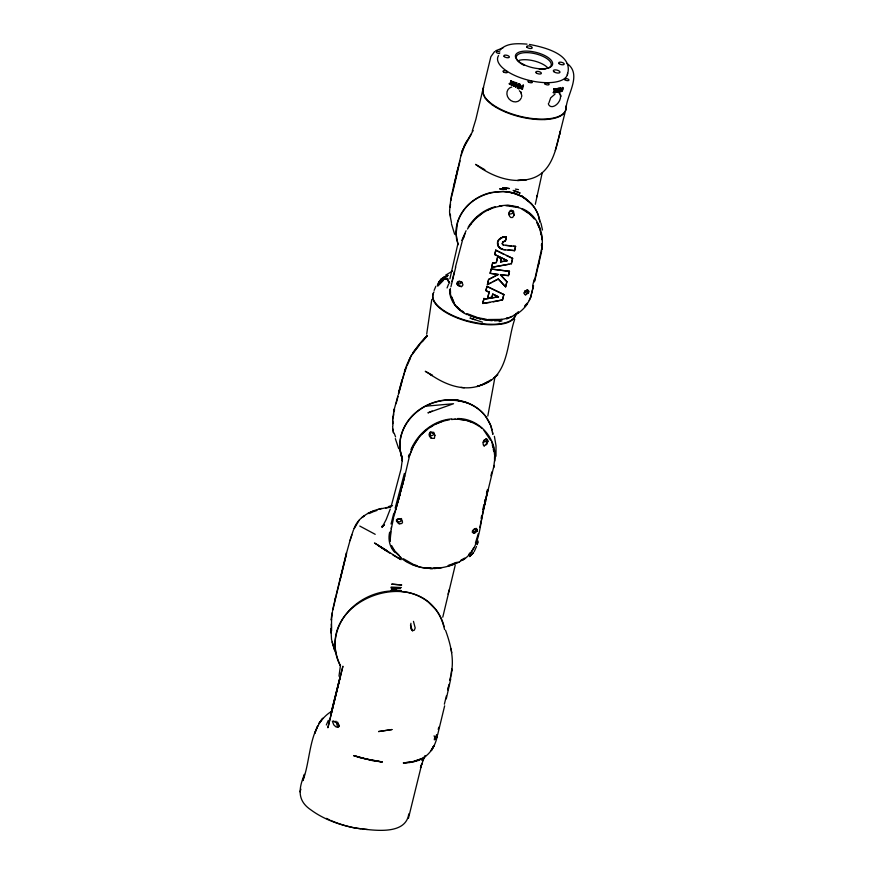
<?xml version="1.0" encoding="UTF-8"?>
<svg xmlns="http://www.w3.org/2000/svg" width="874" height="874" viewBox="0 0 874 874"><rect width="100%" height="100%" fill="white"/><g stroke="black" fill="none" stroke-linecap="round" stroke-linejoin="round"><path stroke-width="1.31" d="M449.586 212.743L449.586 210.754M502.419 244.065L503.457 245.081L502.233 243.649L502.987 241.814L505.27 241.126C510.099 233.096 496.727 237.859 497.524 242.863C496.978 247.167 501.501 250.128 505.434 249.735M518.566 84.68L519.418 84.614L519.691 85.499A4.337 3.878 38.6 0 1 519.637 85.87L519.538 86.34A5.484 4.916 37.5 0 1 519.429 86.734L517.998 87.378A1.158 1.049 41.9 0 0 518.369 87.629L518.85 87.75A1.093 0.983 40.9 0 0 519.189 87.728L519.342 87.673A1.278 1.147 40.1 0 0 519.724 87.389L519.779 87.324A3.572 3.201 37.5 0 0 519.975 86.854L520.238 85.412A2.032 1.814 37.2 0 0 520.205 85.084A1.333 1.191 38.3 0 0 519.997 84.603A1.093 0.972 38.9 0 0 519.626 84.232L518.49 84.013L517.561 85.728A3.867 3.441 42.7 0 0 517.463 86.537L517.517 86.908A1.18 1.06 42.3 0 0 518.227 87.782L518.719 87.913A1.114 1.016 41.3 0 0 519.211 87.837A1.267 1.136 39.3 0 0 519.604 87.553A1.977 1.77 37.9 0 0 519.779 87.291L519.975 86.996A4.13 3.704 38.1 0 0 520.139 86.537L520.183 86.067A3.955 3.54 37.7 0 0 520.227 85.576M494.52 459.735L494.553 456.621M473.577 533.315L475.718 531.72L476.439 529.294L474.964 528.726L473.14 529.983L472.321 532.43L474.418 533.326L476.527 531.589L476.439 529.294M450.023 292.178L450.372 288.398M494.837 460.948C497.667 439.24 479.564 418.318 457.615 418.537M449.607 210.503L450.962 197.71L461.876 151.748L465.372 143.751L473.162 130.587M542.098 243.824L541.771 247.615M548.927 102.913L550.675 97.866L554.979 94.141M331.53 619.196L331.563 630.952M392.863 425.955L392.852 417.761L394.25 409.043M495.984 456.25L496.028 445.795L494.378 436.29M559.819 89.88L558.464 91.191M449.597 289.775C449.389 300.809 457.452 310.379 467.219 314.727M541.432 245.747L541.574 243.791M331.41 620.453L332.502 611.538M340.467 665.398L338.981 676.17M392.743 419.039L392.929 416.559M451.421 674.444L451.836 668.992L449.99 680.365L450.962 675.602M520.347 85.586L520.303 84.854A1.256 1.125 38.2 0 0 520.128 84.439L519.746 84.079M566.024 107.742L565.86 109.643A42.651 17.556 13.7 0 1 562.08 114.986A42.793 17.611 13.7 0 1 556.159 117.782A42.793 17.611 13.7 0 1 544.939 119.552M494.564 460.445L493.755 466.629L483.333 509.717M488.621 279.494L498.147 274.48L488.621 279.494L487.408 284.607L498.278 279.003L505.642 286.891L506.876 281.647L500.398 274.742L508.417 275.561L509.444 271.311L491.166 269.028L490.139 273.322L498.235 274.523L490.117 273.267L491.166 269.028L509.476 271.355L508.384 275.627L500.54 274.862M450.176 207.422L450.514 204.013M451.639 671.265C453.945 657.248 450.285 643.373 445.543 630.285M331.934 615.296L332.218 612.696M518.533 84.8L518.184 87.214M518.446 85.029A5.386 4.796 41.9 0 0 518.337 85.357A10.499 9.341 41.9 0 0 518.249 85.707A5.277 4.698 41.1 0 0 518.162 86.155L518.457 87.192L519.309 86.985M331.159 619.557L331.716 615.198M389.629 532.288C387.99 539.225 389.586 546.851 394.535 552.084M508.777 214.818L509.105 212.207L510.897 210.186L513.027 210.787L513.77 211.869M541.476 250.63C544.83 234.505 538.329 215.091 522.149 208.613M541.749 249.833L542.055 247.397M390.558 531.316L390.023 541.421L391.465 526.825M486.097 438.803L487.397 439.491L487.517 441.315M393.508 415.969L393.803 413.905M487.801 416.057L494.903 377.404M457.659 244.818L449.913 278.784M426.687 334.163L431.778 299.476M396.523 521.232L396.741 519.812L396.523 521.232L398.861 523.766L401.822 523.515L402.543 522.291L402.149 520.664L400.095 518.861L397.779 518.774L396.326 519.975M535.303 204.308L542.251 172.659M450.973 200.452L451.432 197.874M517.67 85.783L517.714 85.576A9.865 8.729 44.7 0 1 517.801 85.215L518.348 84.177L519.473 84.155M442.779 617.164L455.201 565.292M558.049 91.093L558.989 90.186A1.18 0.721 -55 0 0 558.726 90.426L558.486 90.852M391.279 528.836L393.661 517.659M481.126 518.446L481.629 515.846M330.601 711.96C308.161 726.687 311.461 758.184 302.907 780.624L304.469 774.353C298.362 789.047 297.247 800.748 310.969 809.936C323.741 819.331 339.025 824.674 354.418 827.94C370.084 829.71 405.623 836.746 408.77 813.913M537.018 195.973L537.139 195.372L536.822 196.901M493.832 467.623L494.28 465.416M450.733 678.934L446.275 698.872M332.524 610.369L335.496 597.685M486.96 286.366L485.944 290.627L489.047 292.255L489.287 291.457L487.681 297.968L491.942 297.269L492.728 294.057L498.497 296.821L483.868 299.225L498.497 296.821L492.728 294.057L491.996 297.28L487.703 298.023L489.047 292.255L485.922 290.583L486.96 286.366L503.861 294.56L502.539 299.924L482.809 303.464L483.988 298.405L482.809 303.464L489.768 302.47M541.629 251.308L534.691 281.209M541.585 249.166L534.2 281.92M479.804 527.525L487.976 489.68M434.913 435.307L432.827 432.291L430.183 432.062L429.134 434.05L429.32 435.875L430.926 438.224L434.378 438.398L434.913 435.307L433.22 433.034L430.762 432.39L429.735 435.372L431.538 438.235M410.889 623.271L410.813 628.701L412.43 630.755L414.298 630.198L415.194 627.958L413.468 621.37M461.494 286.803L458.074 285.547L456.916 284.159L457.441 282.062L459.276 281.199L461.876 282.193L462.991 284.848L462.062 286.224C459.822 287.043 456.927 284.804 457.67 282.411L459.964 281.537L461.975 282.499M485.693 501.097C479.094 520.401 482.24 547.823 462.75 560.158M455.627 178.22L457.976 167.721L457.615 169.316M482.885 509.334L483.978 504.44M484.524 501.993L485.07 499.546M394.098 411.84L394.6 409.655M519.615 86.013L519.746 85.827A4.851 4.348 37.6 0 0 519.822 85.346L519.702 85.324M538.209 266.166L539.313 261.326M455.256 181.617L460.03 160.849M408.464 456.862L408.945 454.786M503.806 294.483L502.495 299.891L493.307 301.847M507.27 260.66L500.594 261.894L501.359 258.628L497.688 256.781L496.301 262.593L492.641 263.074L491.625 267.357L511.345 263.795L512.634 258.343L495.776 250.172L494.771 254.52L507.27 260.66L494.76 254.487M456.13 175.903L453.431 187.375M404.487 477.444L409.709 455.103L413.577 446.002M332.797 610.281L336.031 596.538M404.389 473.413L395.179 508.111M484.644 503.107L487.867 489.506M494.771 254.52L495.776 250.172M444.648 705.842L437.666 734.63L434.728 737.153L434.302 739.808L435.645 739.262L437.022 736.913L436.443 734.816M335.081 599.433L346.475 552.63M451.672 196.584L454.961 182.863M482.557 90.918L475.827 119.487L472.233 131.166M508.111 250.051L514.557 250.663L515.562 246.392L503.348 244.993L502.233 243.649L502.954 241.727L505.27 241.126L506.275 236.865L503.031 237.073L498.737 239.847M408.431 818.315L421.902 763.515L420.481 767.612L424.797 756.054L422.557 760.577M447.794 689.957L448.362 687.598M482.819 89.869L490.871 56.701L494.586 51.544M482.809 303.464L483.497 300.612M508.417 275.561L509.444 271.311M446.385 695.857L444.374 704.182M340.008 580.347L346.552 553.504L336.326 595.281M461.243 155.638L461.876 153.016M331.301 713.413L342.914 666.207L327.892 727.769L339.265 680.857M402.335 485.551L404.695 475.838M451.978 281.526L454.316 271.923M450.94 286.716L455.725 267.062M511.476 84.505C510.864 84.854 509.728 83.74 509.149 83.685M509.968 84.057L510.984 80.67L510.656 84.144M510.449 82.844L510.984 80.67M510.438 84.265L511.454 80.889M512.175 85.466L512.787 81.468L513.661 84.964L514.983 82.353L513.901 86.165L512.841 82.811L514.087 86.023M511.683 85.259L512.787 81.468M514.491 82.167L513.661 84.964L512.579 81.599M513.901 86.165L514.983 82.353M515.299 86.701C518.981 74.246 513.573 95.342 516.359 82.888M515.802 86.887L516.862 83.074M521.112 88.176L520.991 87.138L522.04 88.503L522.477 86.919L520.97 87.094L521.527 86.865M522.488 86.679L523.46 85.226L522.477 89.061L520.915 88.569A1.235 1.136 32.9 0 1 520.609 88.34L520.314 87.804A1.256 1.125 34.7 0 1 520.292 87.455L520.401 86.996A1.169 1.049 34.3 0 1 520.959 86.45L521.079 86.428A1.158 1.038 31.6 0 1 521.439 86.406L522.576 86.515L521.8 86.286M491.625 267.357L492.641 263.074M488.632 279.418L487.408 284.607L491.505 282.499M497.688 256.781L496.301 262.593L492.652 263.118M555.875 88.711L555.241 92.589L555.591 89.377L553.799 89.301L554.903 88.809M514.557 250.663L515.562 246.392M553.351 92.764C552.729 91.65 553.93 93.496 555.241 92.589M554.04 89.519L553.908 88.897M553.843 91.213C556.432 90.732 554.695 90.262 553.941 90.809M554.924 90.885L554.903 92.229L553.45 92.36M555.023 90.481L555.591 89.377M555.569 92.316C558.726 91.694 556.05 90.503 556.782 90.262C560.321 89.192 553.482 88.569 558.53 88.602L557.634 92.262L555.569 92.316L557.634 92.262M555.831 92.524L555.667 91.901M558.005 89.072L556.629 88.864M557.59 90.787L556.159 90.35M557.033 91.715L557.306 90.579M557.404 90.175L557.721 88.864M557.35 92.065L558.53 88.602M559.327 91.3C559.393 88.066 559.109 93.179 558.584 91.355M559.742 89.629C560.649 84.876 561.534 92.229 559.01 92.021A1.661 1.038 -58.7 0 1 558.639 91.999L558.322 91.562A1.584 0.983 -55.3 0 1 558.41 91.038L558.41 90.983M558.683 91.825L559.622 91.628L560.507 87.957M562.386 87.498C565.937 90.022 557.208 92.83 561.742 91.005C562.943 88.438 559.043 90.361 562.026 89.803M560.398 91.333L561.698 89.607M560.802 89.454L562.9 87.64M561.665 91.115L562.561 87.444M560.704 89.858L562.124 89.388L562.528 87.739M448.1 594.167L449.138 589.928M532.594 285.995L534.167 279.549M448.078 688.242L449.039 684.309M567.302 74.869C574.142 54.254 544.032 47.196 529.436 44.432M555.274 150.547L560.442 130.947C556.039 148.809 552.117 172.156 531.763 178.449C512.077 184.425 491.341 176.198 475.565 164.378L484.884 169.742M566.068 108.682C566.505 94.72 582.543 74.705 567.117 63.474M514.688 319.338C506.658 342.291 509.334 377.513 480.263 385.467C463.198 391.847 444.68 384.374 430.565 374.542L432.204 375.612L425.267 371.297L432.182 375.077M477.16 544.666L478.133 541.05M438.235 729.408L438.77 727.19M500.594 261.894L501.359 258.628L497.71 256.836M564.91 113.096L559.524 134.683M490.904 475.806L491.854 471.938M403.996 478.417L398.14 500.911M404.181 478.744L393.945 516.447M486.479 493.395L487.43 489.626M437.535 285.317L438.879 281.832M409.447 455.857L412.626 447.302L418.264 438.311M346.465 553.297L350.736 537.969M455.409 267.204L462.488 240.284M391.028 524.018L393.813 513.202M403.132 482.022L394.84 512.055M398.358 394.032L405.165 369.462M396.108 403.712L398.009 396.446M506.876 281.647L505.642 286.891L498.278 279.003L493.1 281.679M398.992 391.017L402.051 379.644M398.642 394.021L402.357 380.201M515.944 314.4C512.743 324.385 499.677 324.549 490.959 324.811C476.833 324.494 462.761 321.031 450.099 314.771A41.373 17.032 13.7 0 1 441.774 309.713C436.891 306.064 430.5 299.957 433.384 293.26M393.923 410.507L398.02 395.321M530.54 297.105C521.833 321.818 489.276 324.888 468.289 314.629M462.412 152.021L462.663 151.136M437.208 736.4C435.525 744.604 431.439 752.317 424.436 757.146L425.714 755.649M400.139 494.105L395.769 509.225M478.307 533.533L475.423 543.06M477.324 544.087L477.794 542.448M402.685 378.945L404.291 373.438M487.397 439.491L487.889 441.348L486.774 444.374L484.928 445.412L483.53 445.03M474.418 533.326L474.615 532.681M391.355 505.696L401.079 468.934L402.346 459.549L402.346 461.013L402.127 455.813M437.787 284.116C435.416 289.95 443.719 276.654 446.734 278.675L447.641 280.128M448.668 283.886L447.062 287.961M350.059 540.58L351.916 534.855M351.108 536.844L353.435 530.07M404.651 372.39L406.672 366.741M300.001 791.8L300.918 789.124M390.252 509.061L386.177 519.56L382.069 527.393L383.872 524.761M434.116 290.397L435.853 286.279M514.393 214.796L512.612 217.495C509.039 218.839 508.078 212.874 510.34 211.005L512.546 211.213L513.825 215.048M461.8 240.437L466.082 230.725M401.701 519.833L400.642 521.494L398.686 521.953L397.167 521.024L396.796 519.659M462.969 239.465L464.487 235.335M462.193 150.885L462.892 148.962M328.329 720.362L326.319 724.961M529.327 300.59L530.037 298.646M404.487 371.461C408.639 357.695 416.865 345.886 426.949 335.824M463.318 237.936L465.044 233.729M462.204 151.705L464.673 146.155M476.494 546.534L474.178 551.669M442.473 278.73L442.266 279.33L448.133 275.321L442.015 279.101L443.435 277.506L442.506 278.959M407.153 365.507L410.496 357.979M353.926 528.978C357.958 516.96 370.237 511.028 381.774 508.395M519.429 86.832L519.484 86.734A4.567 4.097 36.3 0 0 519.615 86.373M354.123 528.792L359.116 520.303M409.207 359.76L411.468 355.03M463.559 147.477L464.072 146.384M410.944 449.651C417.925 433.22 433.799 420.197 451.891 418.886M511.181 210.656L512.022 210.645M473.774 547.616L470.955 552.663M523.46 85.226L522.925 85.073M522.477 89.061L521.308 88.525A1.584 1.453 33.2 0 1 520.959 88.361L520.565 87.979M461.876 282.236L459.549 284.05L457.659 283.384M464.203 146.089L466.803 141.162M505.248 241.169L502.987 241.814M528.377 293.238L528.978 291.282L527.219 290.081L524.87 291.25L525.372 290.714L523.919 293.402L525.7 294.964L528.475 292.353M431.428 750.602L434.214 745.456M465.252 144.931L471.512 133.919M522.477 86.919L521.767 86.908M522.04 88.503L521.614 88.176A1.529 1.409 32.6 0 1 521.297 88.055M414.243 444.855C421.202 431.669 434.564 422.066 449.334 419.837M483.497 441.359C483.278 439.436 487.812 439.371 485.955 439.338M439.316 282.269L437.929 286.006L443.063 280.696M412.408 354.243L419.05 345.481M438.486 282.575L440.704 279.472L444.495 276.861M520.587 86.69L521.079 86.286A1.147 1.027 31.9 0 1 521.549 86.242M412.834 352.714L426.938 335.714M467.47 229.032L471.02 223.875M468.213 227.098C474.232 217.364 483.956 209.629 495.121 206.788M486.053 444.495L487.124 441.457L486.479 439.513M499.873 50.288C506.352 42.586 517.954 43.536 527.011 44.115M470.693 224.487C478.012 214.458 489.538 207.225 501.982 206.035M383.937 524.64L382.299 526.356L384.079 524.913M421.858 760.456L425.605 755.835M425.9 336.905L427.102 335.474M422.35 341.679L427.189 336.009M468.988 554.16L470.267 552.685M468.683 555.11L470.868 552.587M524.553 306.097L527.12 303.234M524.771 306.818L526.924 304.513M440.234 280.969L441.534 279.604M439.404 283.176L444.309 279.134M422.393 433.777L426.785 429.844M472.834 553.395L473.489 552.75L469.48 556.618M470.059 556.072L473.489 552.75M518.599 84.647L519.801 84.898M476.68 217.55L481.771 213.595M493.537 378.311L497.809 374.738M440.889 279.254L444.921 276.435M361.727 517.648L364.338 515.562M516.993 312.892L518.468 311.723M362.808 517.004L364.589 515.594M383.817 525.099L381.763 526.705L384.494 524.575M445.587 275.19L452.568 271.06M518.402 312.663L513.617 315.438M465.208 558.311L459.265 561.884M430.401 427.178L432.87 425.529M334.425 721.76L332.349 721.181L333.748 724.808L335.834 726.807L337.746 727.376L339.243 726.392L338.227 723.683L333.573 721.05M474.058 529.218L476.701 528.803L477.335 531.326L476.789 529.371M487.998 381.709L483.541 384.101L491.319 379.655M486.96 440.299L487.889 441.348M443.249 278.839L442.015 279.101M495.667 50.779L503.009 47.862M460.751 560.332L464.465 558.169M512.175 316.366L506.702 318.966M367.834 513.442L374.52 510.547M436.388 423.803L442.528 421.279M430.106 432.444L432.969 432.685M368.97 513.595L372.116 512.23M488.031 209.957L490.849 208.722M459.56 561.862C440.605 571.356 416.133 571.356 399.626 556.804M453.005 564.123L457.747 562.179M510.372 210.863L511.257 210.503M432.182 411.053L427.932 412.856L453.53 403.722L425.529 406.202M419.728 759.353L409.731 762.576L403.417 762.936L414.068 761.593L418.766 760.369L423.114 757.998L414.068 761.593L403.417 762.936M453.202 563.643L456.414 562.375M448.154 565.478L452.131 564.058M454.808 563.806L448.821 565.849M506.352 318.278L508.242 317.623M373.165 511.771L376.945 510.46M525.088 294.778L527.197 293.489L528.53 291.326L527.514 290.234L526.224 290.354M456.873 283.318L457.506 283.143M499.174 321.708L501.971 320.834M562.004 91.311L560.3 91.748M445.39 278.62L447.335 278.303L448.187 279.145M495.46 297.357L498.3 296.69M378.518 509.378L390.459 506.734M560.824 88.165L560.125 88.045M486.206 439.076C483.06 439.644 481.978 444.167 484.262 446.352M437.699 285.634L438.202 285.132M509.127 264.232L491.603 267.302M385.587 508.155L390.853 507.051M445.205 279.156L447.16 279.134M507.259 260.605L500.573 261.85M499.273 205.871L507.849 205.095L518.391 206.952M389.039 506.341L392.524 505.685M559.589 89.924L559.054 88.252L558.77 89.093M559.349 88.46L558.628 88.329M438.573 568.122L442.036 567.543M502.047 319.403L487.856 319.534M557.317 88.536L558.235 88.394M557.688 90.383L556.421 90.557M557.306 91.923L555.93 92.109M433.428 568.078L437.164 567.608M492.739 433.81L490.664 425.332L485.594 416.232A47.087 41.417 -19.8 0 0 475.937 407.175C452.284 391.432 416.887 401.898 404.301 427.004A47.032 41.351 -19.9 0 0 400.259 439.349L399.855 448.515L401.253 455.824L399.768 447.444M556.137 88.919L554.138 89.104M451.519 419.531L455.725 419.159M553.799 89.301L554.575 89.246M434.28 568.548L436.039 568.428M494.542 320.824L499.775 320.561M396.599 589.895L391.181 590.092L400.904 590.42M453.792 419.356C462.663 418.657 471.61 421.192 478.941 426.206M391.334 590.638L401.221 590.966L391.497 590.933A55.805 49.075 -19.7 0 0 340.368 665.682M505.773 205.707L517.113 207.171M429.658 568.406L433.253 568.45M430.008 568.559L432.444 568.613M446.811 399.855L460.565 400.805L457.277 400.226L467.666 402.903M506.286 237.018C502.037 236.264 497.153 239.563 497.524 244.152C499.316 251.745 508.821 249.341 514.535 250.609M459.287 419.367L464.433 420.023M391.137 587.066L401.385 587.557M458.73 281.472L459.964 281.537M513.388 246.26L515.584 246.435M507.302 191.712L514.316 193.099L503.206 191.373L490.817 192.586A42.87 37.702 -19.7 0 0 479.072 196.967A42.771 37.626 -19.7 0 0 466.137 207.062A42.717 37.571 -19.7 0 0 455.944 231.741L456.567 239.148L458.227 244.687M492.182 320.725L483.541 319.676M396.862 590.791L407.972 592.386A55.586 48.889 -19.7 0 1 428.184 601.967L435.842 609.615A55.805 49.075 -19.6 0 1 444.079 626.702M427.015 567.652L430.86 568.045M511.257 246.053L505.62 245.419M460.893 387.379L464.28 387.761M510.001 205.98L514.294 206.614M476.406 530.485L476.964 530.551M486.556 319.371L478.34 317.743M382.211 761.964L372.903 760.751L353.762 755.628L360.995 757.998L382.211 761.964L366.774 759.233L353.762 755.628M483.202 442.288L486.294 441.337L486.534 439.261M427.168 568.329L420.35 567.248L412.441 564.517M524.214 292.342L526.377 292.211L527.688 289.655M515.398 189.079L518.479 189.603M482.524 322.178L469.993 318.07L474.997 319.655M515.299 206.81L518.435 207.63M480.405 319.01L469.098 315.361M511.301 192.422L522.346 196.617L532.233 204.658M477.237 317.426L466.88 313.58M414.735 564.932L416.811 565.587M467.94 420.875L472.386 422.35M472.233 531.141L474.582 531.425L475.664 530.693L476.079 528.289M502.43 249.298L498.737 247.058L497.524 242.863M375.208 534.32L359.771 526.05M518.282 207.433L521.581 208.7M511.377 84.909L509.28 83.97M503.861 294.56L487.015 286.454M506.407 255.536L512.601 258.376L511.345 263.795M514.196 192.772L522.346 196.617M522.095 209.214L529.305 213.726L534.353 218.97M503.675 254.225L495.787 250.226M413.697 564.604L403.46 558.77M387.204 550.762L374.498 543.005L400.041 559.065M399.844 523.821L397.823 522.433L396.993 520.139L399.014 518.795L401.395 519.833M392.95 555.045L401.1 559.688M405.328 560.584L408.191 562.31M461.843 310.893L463.657 312.007M525.656 210.885L531.414 215.255M463.788 312.586L458.413 308.653L454.338 303.944M377.688 545.168L387.39 551.483M380.223 546.807L389.848 553.166M525.602 198.671L521.516 195.842L528.584 201.02M460.27 309.735L456.709 306.501M479.957 426.807L482.131 428.489M400.871 557.415L395.398 552.335L392.197 547.725M398.959 555.077L394.524 550.707L391.607 545.551M429.484 434.684C430.806 436.618 434.258 435.405 434.028 433.056L433.733 432.226M500.398 274.742L506.898 281.745M484.01 430.521L490.467 440.114M530.769 203.085L533.686 206.537A42.826 37.658 -19.6 0 1 538.1 214.622A42.509 37.385 -19.7 0 1 539.608 219.942M517.943 87.313L517.889 87.247A1.224 1.093 42.7 0 1 517.659 86.69L517.627 86.548M519.385 90.721L520.096 91.672M454.546 304.152L455.332 305.201M449.116 282.116L449.848 283.176M484.841 97.67L482.645 92.01M448.242 281.209L449.007 282.51M448.209 280.63L449.105 282.258M536.975 222.794L539.291 228.038M537.204 222.619L540.252 229.425M448.1 280.215L448.952 281.854M558.355 91.748L558.388 91.825A1.147 0.71 -56.7 0 1 558.147 91.683L558.027 91.399M340.445 665.769C308.391 598.679 428.621 557.022 444.582 629.608M457.288 284.039L457.648 284.804M434.083 735.799L435.645 739.262M401.363 518.511L401.636 519.134M451.847 298.285L453.442 302.022M451.432 297.313L453.661 302.546M451.661 296.799L454.174 302.841M491.527 441.468L493.548 447.685M337.582 722.033L339.243 726.392M394.174 433.187L395.572 436.88M451.082 296.297L450.274 293.598M560.321 94.174L561.075 96.216M520.642 92.436L521.33 94.337M410.452 625.096L412.43 630.755M398.708 448.657L395.332 438.639M539.957 221.646L537.914 214.152A43.066 37.877 -19.7 0 0 531.479 203.959C512.415 183.496 475.762 189.975 461.822 213.201A41.602 36.588 -19.7 0 0 457.561 222.63L456.042 233.828L457.889 243.912M454.655 234.308L451.432 223.733M400.74 454.032L402.193 458.621M330.907 628.428L331.519 639.418L334.556 650.005M332.054 641.997L335.146 651.862M540.93 223.001L542.492 230.015M451.465 222.619L449.749 213.704M539.597 229.075L540.219 231.151M335.944 721.17L337.746 727.376M492.346 445.205L493.056 447.827M451.006 648.847L451.749 652.703M539.138 217.79L539.968 222.313M541.214 233.227L542.077 239.793M540.525 232.2L540.995 234.745M493.286 449.072L493.734 451.563M558.923 88.525L559.196 90.066M392.852 429.189L393.508 432.925L392.59 426.512M559.054 88.252L559.174 88.984M450.558 293.358L450.361 289.567M513.912 212.939L514.098 214.753M330.754 628.646L331.18 633.115M494.313 452.055L494.575 455.179M450.329 214.086L450.514 216.37M392.688 421.017L392.83 423.661M331.312 624.069L331.432 627.903M512.907 211.115L512.448 212.994A2.447 2.152 -19.7 0 1 509.509 213.835M367.353 829.459A46.683 19.217 13.7 0 1 362.317 829.011M361.038 828.847A46.683 19.217 13.7 0 1 330.875 820.467M329.76 819.965A46.683 19.217 13.7 0 1 326.515 818.37M492.095 429.921A47.251 41.559 -19.7 0 0 463.941 401.909L456.72 400.412A47.251 41.559 -19.7 0 0 411.698 416.822A47.251 41.559 -19.7 0 0 402.488 459.385M492.575 432.204A47.251 41.559 -19.7 0 1 492.903 434.433M544.961 119.552A42.651 17.556 13.7 0 1 516.621 115.914A42.793 17.611 13.7 0 1 491.876 104.585M491.975 104.618A42.651 17.556 13.7 0 1 484.928 97.68M482.732 92.043A42.651 17.556 13.7 0 1 483.246 88.7M516.086 313.493A42.695 17.567 13.7 0 1 493.144 324.298L487.364 324.167A42.695 17.567 13.7 0 1 477.466 323.019L467.863 320.922A42.695 17.567 13.7 0 1 434.017 291.916M521.188 98.128A7.975 6.992 48.2 0 1 508.908 98.817A7.975 6.992 48.2 0 1 511.836 86.985M517.037 87.771A7.975 6.992 48.2 0 1 518.883 89.072M520.904 91.781A7.975 6.992 48.2 0 1 521.33 92.819M521.734 94.96A7.975 6.992 48.2 0 1 521.549 97.058M559.065 93.048A7.975 5.026 -54.8 0 1 558.333 102.695A7.975 5.026 -54.8 0 1 549.538 105.82M549.003 105.219A7.975 5.026 -54.8 0 1 548.359 103.613M565.97 105.972A42.706 17.567 13.7 0 1 521.975 116.745A42.706 17.567 13.7 0 1 483.65 87.367M499.644 53.456A2.272 0.94 13.7 0 1 496.651 52.68A2.272 0.94 13.7 0 1 496.825 51.413A2.272 0.94 13.7 0 1 499.852 52.003M567.576 73.165A35.867 14.76 13.7 0 1 528.169 80.124A35.867 14.76 13.7 0 1 498.551 55.565M524.149 65.342A17.939 7.385 13.7 0 1 519.407 53.762A17.939 7.385 13.7 0 1 544.131 56.941A17.939 7.385 13.7 0 1 547.637 68.358M545.889 68.849A17.939 7.385 13.7 0 1 539.203 69.243M519.036 60.361A17.939 7.385 13.7 0 1 548.26 68.401M520.423 87.171A1.824 1.639 35.7 0 1 520.511 86.843M533.501 285.776L530.518 297.805L533.501 285.776M339.669 678.716L330.547 715.008L339.669 678.716M317.699 725.966L314.76 733.33L317.699 725.966M433.679 746.068L431.21 750.384L433.679 746.068M321.348 720.143L318.944 723.454L322.79 718.22L321.348 720.143M484.72 383.478L480.263 385.467L484.72 383.478M478.242 386.089L476.986 386.537L481.476 384.942L478.242 386.089M391.913 729.55L378.606 731.549L391.913 729.55M526.072 179.826L517.637 180.481L526.072 179.826M400.467 588.289L391.181 587.896L400.467 588.289M504.364 187.757L502.714 187.692L509.345 188.555L504.364 187.757M401.603 584.968L391.869 584.16L401.603 584.968M503.162 189.134L499.633 188.871L506.505 189.45L503.162 189.134M516.665 191.482L513.125 190.456L520.161 193.099L516.665 191.482M528.333 81.839A2.272 0.94 13.7 0 0 532.179 82.582A2.272 0.94 13.7 0 0 530.201 80.769A2.272 0.94 13.7 0 0 528.333 81.839M564.833 79.698A2.272 0.94 13.7 0 0 568.69 80.452A2.272 0.94 13.7 0 0 566.702 78.627A2.272 0.94 13.7 0 0 564.833 79.698M545.005 83.98A2.272 0.94 13.7 0 0 548.861 84.734A2.272 0.94 13.7 0 0 546.884 82.91A2.272 0.94 13.7 0 0 545.005 83.98M503.369 71.81A2.272 0.94 13.7 0 0 507.226 72.553A2.272 0.94 13.7 0 0 505.248 70.728A2.272 0.94 13.7 0 0 503.369 71.81M527.066 47.338A2.851 1.169 13.7 0 0 531.884 48.278A2.851 1.169 13.7 0 0 529.415 45.994A2.851 1.169 13.7 0 0 527.066 47.338M559.065 63.616A2.851 1.169 13.7 0 0 563.872 64.545A2.851 1.169 13.7 0 0 561.403 62.273A2.851 1.169 13.7 0 0 559.065 63.616M536.221 72.848A2.851 1.169 13.7 0 0 541.028 73.777A2.851 1.169 13.7 0 0 538.559 71.493A2.851 1.169 13.7 0 0 536.221 72.848M553.788 71.624A3.42 1.409 13.7 0 0 559.568 72.75A3.42 1.409 13.7 0 0 556.596 70.007A3.42 1.409 13.7 0 0 553.788 71.624M522.849 64.141A19.075 7.844 13.7 0 0 552.521 64.621A19.075 7.844 13.7 0 0 526.716 51.096A19.075 7.844 13.7 0 0 522.849 64.141M504.222 56.57A2.851 1.169 13.7 0 0 509.039 57.498A2.851 1.169 13.7 0 0 506.57 55.226A2.851 1.169 13.7 0 0 504.222 56.57"/></g></svg>
